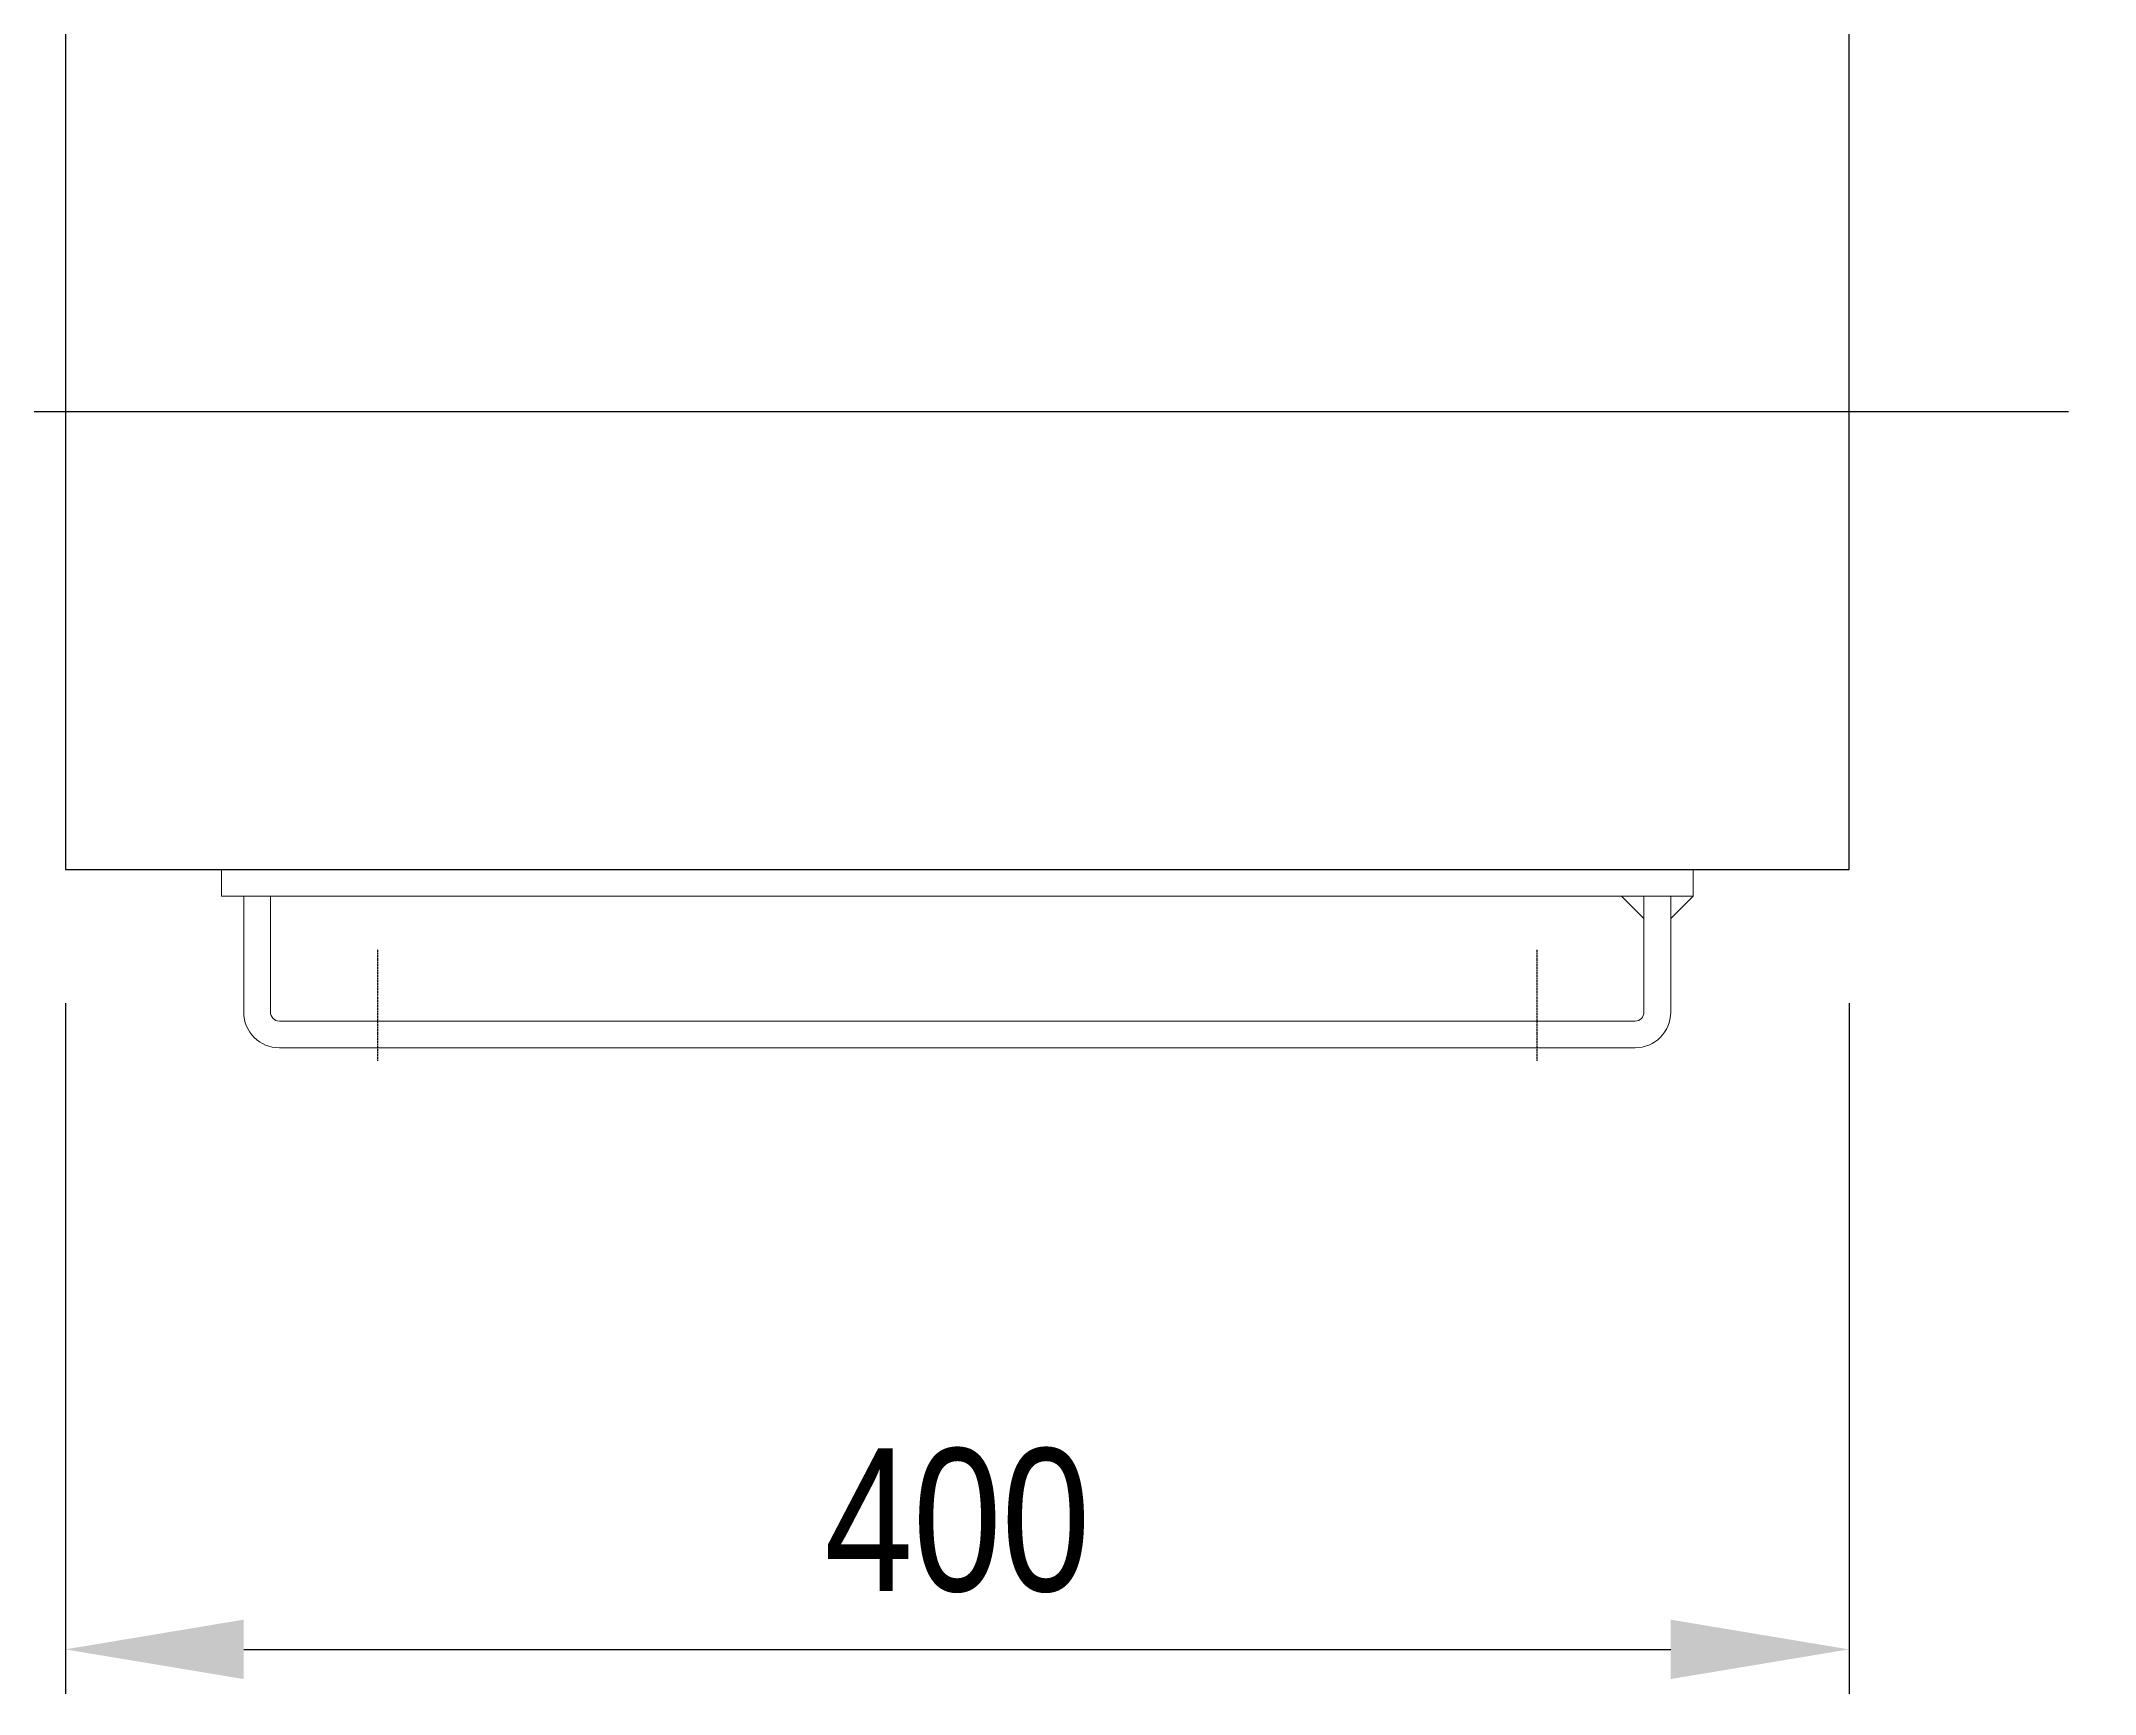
# Model space of a CAD drawing. Header units: millimetres. Extents: x 4694 to 10904, y 3135 to 7625.
# Drawn here: x 4932.9 to 5393.4, y 6374.2 to 6744.9 of the extents above; entities that cross this region are included whole.
import ezdxf

# ---------------------------------------------------------------- set-up
doc = ezdxf.new("R2010")
doc.units = ezdxf.units.MM
doc.header["$LTSCALE"] = 0.1
doc.linetypes.add('DashDot', pattern=[15, 9, -3, 0, -3])
doc.styles.add('SEACAD_Arial', font='arial.ttf', dxfattribs={"width": 0.8})
doc.dimstyles.new('ISO-25', dxfattribs={"dimtxt": 1.6, "dimasz": 2, "dimexe": 0.5, "dimexo": 1.5, "dimtad": 1, "dimdec": 0, "dimtxsty": 'SEACAD_Arial', "dimcen": 2, "dimadec": 0, "dimazin": 0, "dimtfac": 1, "dimtdec": 0, "dimtmove": 0, "dimatfit": 3, "dimfxl": 1, "dimarcsym": 0})

# ---------------------------------------------------------------- blocks, each defined once
blk = doc.blocks.new('*D2')
at = {"color": 0, "lineweight": -2, "transparency": 16777216}
for p, q in [((4938.3, 6529.1), (4938.3, 6374.15)), ((5338.3, 6529.1), (5338.3, 6374.15)), ((4978.3, 6384.15), (5298.3, 6384.15))]:
    blk.add_line(p, q, dxfattribs=at)
at = {"color": 0, "transparency": 16777216}
for points in [[(4978.3, 6390.82), (4978.3, 6377.49), (4938.3, 6384.15)], [(5298.3, 6390.82), (5298.3, 6377.49), (5338.3, 6384.15)]]:
    blk.add_solid(points, dxfattribs=at)
at = {"layer": 'Defpoints', "color": 0, "transparency": 16777216}
for p in [(4938.3, 6559.1), (5338.3, 6559.1), (5338.3, 6384.15)]:
    blk.add_point(p, dxfattribs=at)
at = {"color": 0, "transparency": 16777216, "insert": (5138.3, 6412.99), "char_height": 32, "attachment_point": 5, "style": 'SEACAD_Arial'}
blk.add_mtext('400', dxfattribs=at)
blk = doc.blocks.new('*D12')
at = {"color": 0, "lineweight": -2, "transparency": 16777216}
for p, q in [((5368.3, 6959.1), (5500.86, 6959.1)), ((5490.86, 6919.1), (5490.86, 6559.1)), ((5417.5, 6519.1), (5500.86, 6519.1))]:
    blk.add_line(p, q, dxfattribs=at)
at = {"color": 0, "transparency": 16777216}
for points in [[(5484.19, 6919.1), (5497.53, 6919.1), (5490.86, 6959.1)], [(5484.19, 6559.1), (5497.53, 6559.1), (5490.86, 6519.1)]]:
    blk.add_solid(points, dxfattribs=at)
at = {"layer": 'Defpoints', "color": 0, "transparency": 16777216}
for p in [(5338.3, 6959.1), (5387.5, 6519.1), (5490.86, 6519.1)]:
    blk.add_point(p, dxfattribs=at)
at = {"color": 0, "transparency": 16777216, "insert": (5462.02, 6739.1), "char_height": 32, "attachment_point": 5, "rotation": 90, "style": 'SEACAD_Arial'}
blk.add_mtext('440', dxfattribs=at)

msp = doc.modelspace()

# ---------------------------------------------------------------- linework, layer by layer
at = {"color": 7, "linetype": 'Continuous'}
msp.add_line((4769.34, 6661.83), (5387.5, 6661.83), dxfattribs=at)
at = {"lineweight": 15}
for p, q in [((4978.3, 6553.1), (5278.3, 6553.1)), ((4978.3, 6527.1), (4978.3, 6553.1)), ((4984.3, 6527.1), (4984.3, 6553.1)), ((5292.3, 6553.1), (5292.3, 6527.1)), ((5298.3, 6553.1), (5298.3, 6527.1)), ((5290.3, 6525.1), (4986.3, 6525.1)), ((5290.3, 6519.1), (4986.3, 6519.1))]:
    msp.add_line(p, q, dxfattribs=at)
for p, q in [((5287.3, 6553.1), (5292.3, 6548.1)), ((5303.3, 6553.1), (5298.3, 6548.1))]:
    msp.add_line(p, q)
at = {"color": 0, "linetype": 'DashDot', "ltscale": 0.1}
for p, q in [((5008.3, 6541.1), (5008.3, 6516.1)), ((5268.3, 6541.1), (5268.3, 6516.1))]:
    msp.add_line(p, q, dxfattribs=at)
msp.add_lwpolyline([(4938.3, 6559.1), (5338.3, 6559.1), (5338.3, 6959.1), (4938.3, 6959.1)], close=True)
at = {"lineweight": 15}
msp.add_lwpolyline([(4973.3, 6559.1), (5303.3, 6559.1), (5303.3, 6553.1), (4973.3, 6553.1)], close=True, dxfattribs=at)
for centre, radius, start, end in [((4986.3, 6527.1), 8, 180, 270), ((4986.3, 6527.1), 2, 180, 270), ((5290.3, 6527.1), 8, 270, 0), ((5290.3, 6527.1), 2, 270, 0)]:
    msp.add_arc(centre, radius, start, end, dxfattribs=at)

# ---------------------------------------------------------------- dimensions: what is measured, and where the dimension line sits
dim = msp.add_linear_dim(base=(5490.86, 6519.1), p1=(5338.3, 6959.1), p2=(5387.5, 6519.1), angle=90, dimstyle='ISO-25')
dim.commit()
dim.dimension.update_dxf_attribs({"geometry": '*D12', "text_midpoint": (5462.02, 6739.1)})
dim = msp.add_linear_dim(base=(5338.3, 6384.15), p1=(4938.3, 6559.1), p2=(5338.3, 6559.1), dimstyle='ISO-25')
dim.commit()
dim.dimension.update_dxf_attribs({"geometry": '*D2', "text_midpoint": (5138.3, 6412.99)})

doc.saveas('drawing.dxf')
